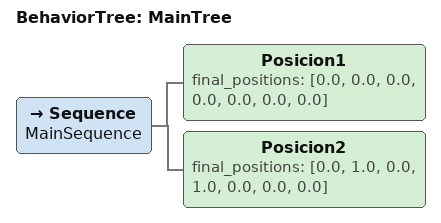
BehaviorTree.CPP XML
<root BTCPP_format="4" main_tree_to_execute="MainTree">
    <BehaviorTree ID="MainTree">
        <Sequence name="MainSequence">
            <!-- Read joint states and store positions in the blackboard -->

            <!-- Use the positions from the blackboard as initial_positions -->
            <Posicion1  final_positions="[0.0, 0.0, 0.0, 0.0, 0.0, 0.0, 0.0]" />
            <Posicion2  final_positions="[0.0, 1.0, 0.0, 1.0, 0.0, 0.0, 0.0]" />
        </Sequence>
    </BehaviorTree>
</root>
